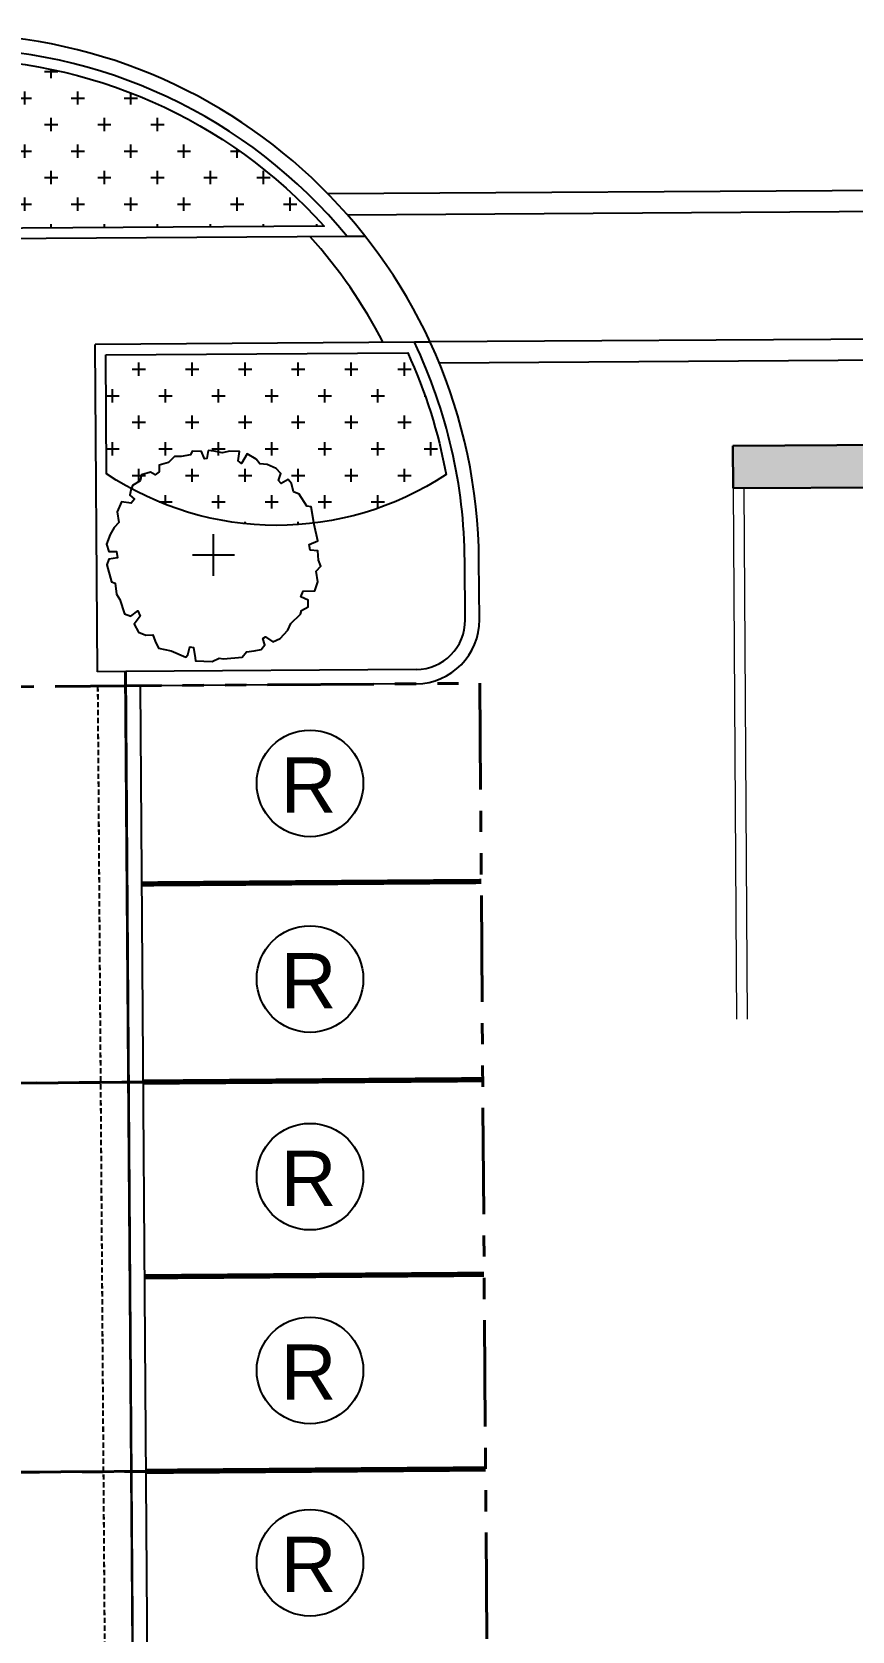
# Model space of a CAD drawing. Header units: feet. Extents: x 919634 to 928945, y 707022 to 708026.
# Drawn here: x 920787.7 to 920826.3, y 707408.5 to 707483.8 of the extents above; entities that cross this region are included whole.
import ezdxf
from ezdxf.enums import TextEntityAlignment as Align

# ---------------------------------------------------------------- set-up
doc = ezdxf.new("R2010")
doc.units = ezdxf.units.FT
doc.header["$LTSCALE"] = 20
doc.header["$MEASUREMENT"] = 0
doc.linetypes.add('Site Plan$0$HIDDEN2', pattern=[0.1875, 0.125, -0.0625])
doc.linetypes.add('Site Plan$0$PHANTOM2', pattern=[1.25, 0.625, -0.125, 0.125, -0.125, 0.125, -0.125])
for name, color, linetype in [('-u-site-xref', 7, 'Continuous'), ('LK-TREE-050M', 2, 'Continuous'), ('LK-TREE-TRNK', 32, 'Continuous'), ('LP-PATT-SHAR', 4, 'Continuous'), ('LP-SHAR-BRDR-CONT', 123, 'Continuous'), ('LP-TREE', 15, 'Continuous'), ('Site Plan$0$-u-site-parking_overhang', 252, 'Site Plan$0$HIDDEN2'), ('Site Plan$0$SP-PARKING DESIGNATION', 254, 'Continuous'), ('Site Plan$0$SP-PAVERS-BANDS', 251, 'Continuous'), ('x-Villa6-LP Block$0$LP-PATT-SHAR', 253, 'Continuous')]:
    doc.layers.add(name, color=color, linetype=linetype)
for name, color, linetype, lineweight in [('Site Plan$0$SP-CURB', 3, 'Continuous', 25), ('Site Plan$0$SP-LOT LINES', 252, 'Site Plan$0$PHANTOM2', 40), ('Site Plan$0$SP-PARKING-STRIPE', 252, 'Continuous', 25), ('Site Plan$0$SP-PAVEMENT MARKINGS', 252, 'Continuous', 30), ('Site Plan$0$SP-PAVEMENT MARKINGS-YELLOW', 252, 'Continuous', 18), ('Site Plan$0$SP-SIDEWALK', 2, 'Continuous', 25)]:
    doc.layers.add(name, color=color, linetype=linetype, lineweight=lineweight)
doc.layers.get('-u-site-xref').off()
doc.styles.add('Site Plan$0$ARIAL', font='arial.ttf')

# ---------------------------------------------------------------- blocks, each defined once
blk = doc.blocks.new('Site Plan')
at = {"layer": 'Site Plan$0$SP-PAVEMENT MARKINGS'}
h = blk.add_hatch(color=256, dxfattribs=at)
h.dxf.hatch_style = 1
edge = h.paths.add_edge_path()
edge.add_line((920820.706, 707464.354), (920820.72, 707462.354))
edge.add_line((920820.72, 707462.354), (920832.962, 707462.43))
edge.add_arc((920857.757, 707459.239), 25, 168.01035, 172.66629, ccw=False)
edge.add_line((920833.303, 707464.433), (920820.706, 707464.354))
at = {"layer": 'Site Plan$0$-u-site-parking_overhang', "ltscale": 0.1, "extrusion": (7.49369e-08, 5.42145e-10, 1), "elevation": 0.069}
for points in [[(920790.785, 707453.04), (920791.185, 707397.708)], [(920790.787, 707453.04), (920791.187, 707397.709)]]:
    blk.add_lwpolyline(points, dxfattribs=at)
at = {"layer": 'Site Plan$0$SP-CURB'}
for p, q in [((920803.393, 707474.215), (920802.537, 707474.209)), ((920806.443, 707469.235), (920805.705, 707469.23)), ((920808.095, 707456.166), (920808.075, 707458.932)), ((920808.764, 707456.171), (920808.744, 707458.937)), ((920805.781, 707453.819), (920792.11, 707453.72)), ((920792.11, 707453.72), (920792.517, 707397.381)), ((920805.786, 707453.149), (920792.785, 707453.055)), ((920792.785, 707453.055), (920793.183, 707398.056))]:
    blk.add_line(p, q, dxfattribs=at)
for radius in [2.33, 3]:
    blk.add_arc((920805.765, 707456.149), radius, 270.41451, 0.41451, dxfattribs=at)
for major_axis, start_param, end_param in [((24.999, 0.163), 0.000702, 1.570796), ((24.329, 0.159), 0.681681, 1.570796), ((24.329, 0.159), 0.000702, 0.438513)]:
    blk.add_ellipse((920783.745, 707458.756), major_axis=major_axis, ratio=1, start_param=start_param, end_param=end_param, dxfattribs=at)
at = {"layer": 'Site Plan$0$SP-LOT LINES', "ltscale": 0.4, "extrusion": (7.49369e-08, 5.42145e-10, 1)}
for p, q in [((920718.788, 707452.52, 0), (920808.786, 707453.171, 0)), ((920808.786, 707453.171, 0), (920809.609, 707339.507, 0)), ((920808.921, 707434.504, 0), (920718.923, 707433.853, 0)), ((920718.923, 707433.853, 0), (920808.921, 707434.504, 0)), ((920719.055, 707415.52, 0), (920809.054, 707416.172, 0)), ((920809.054, 707416.172, 0), (920719.055, 707415.52, 0))]:
    blk.add_line(p, q, dxfattribs=at)
at = {"layer": 'Site Plan$0$SP-PARKING DESIGNATION'}
for centre in [(920800.787, 707448.457), (920800.787, 707439.242), (920800.787, 707429.935), (920800.787, 707420.811), (920800.787, 707411.753)]:
    blk.add_circle(centre, 2.511, dxfattribs=at)
at = {"layer": 'Site Plan$0$SP-PARKING-STRIPE', "extrusion": (7.49369e-08, 5.42145e-10, 1), "const_width": 0.25, "elevation": 0.069}
for points in [[(920808.852, 707443.838), (920792.852, 707443.722)], [(920808.919, 707434.504), (920792.92, 707434.389)], [(920808.986, 707425.338), (920792.986, 707425.222)], [(920809.052, 707416.172), (920793.052, 707416.056)]]:
    blk.add_lwpolyline(points, dxfattribs=at)
at = {"layer": 'Site Plan$0$SP-PAVEMENT MARKINGS'}
for p, q in [((920820.706, 707464.354, 0), (920833.303, 707464.433, 0)), ((920820.706, 707464.354, 0), (920820.718, 707462.354, 0)), ((920820.72, 707462.354, 0), (920832.962, 707462.43, 0))]:
    blk.add_line(p, q, dxfattribs=at)
at = {"layer": 'Site Plan$0$SP-PAVEMENT MARKINGS-YELLOW'}
for p, q in [((920820.718, 707462.354, 0), (920820.874, 707437.354, 0)), ((920821.218, 707462.357, 0), (920821.374, 707437.357, 0))]:
    blk.add_line(p, q, dxfattribs=at)
at = {"layer": 'Site Plan$0$SP-PAVERS-BANDS'}
for p, q in [((920801.63, 707476.235, 0), (920839.622, 707476.472, 0)), ((920802.549, 707475.24, 0), (920838.718, 707475.467, 0)), ((920806.429, 707469.265), (920834.935, 707469.443)), ((920806.864, 707468.267, 0), (920834.512, 707468.44, 0))]:
    blk.add_line(p, q, dxfattribs=at)
at = {"layer": 'Site Plan$0$SP-SIDEWALK'}
for p, q in [((920802.537, 707474.209), (920767.085, 707473.977)), ((920805.705, 707469.23), (920790.665, 707469.131)), ((920790.777, 707453.71), (920790.665, 707469.131)), ((920792.11, 707453.72), (920790.777, 707453.71))]:
    blk.add_line(p, q, dxfattribs=at)
blk.add_ellipse((920783.745, 707458.756), major_axis=(23, 0.15), ratio=1, start_param=0.465808, end_param=0.72955, dxfattribs=at)
at = {"layer": 'Site Plan$0$SP-PARKING DESIGNATION', "style": 'Site Plan$0$ARIAL'}
for p in [(920800.719, 707447.078, 0), (920800.719, 707437.863, 0), (920800.719, 707428.556, 0), (920800.719, 707419.432, 0), (920800.719, 707410.374, 0)]:
    blk.add_text('R', height=2.6, dxfattribs=at).set_placement(p, align=Align.CENTER)
blk = doc.blocks.new('TREE-SIMP-125')
at = {"layer": 'LK-TREE-050M'}
blk.add_lwpolyline([(-0.0251, 0.4987), (-0.0316, 0.4615), (-0.0426, 0.4593), (-0.0579, 0.4943), (-0.1018, 0.4965), (-0.1105, 0.479), (-0.1543, 0.4702), (-0.1872, 0.4702), (-0.2157, 0.4418), (-0.2595, 0.4286), (-0.2595, 0.398), (-0.2792, 0.3826), (-0.3011, 0.3958), (-0.345, 0.3826), (-0.3515, 0.3542), (-0.3866, 0.3323), (-0.3954, 0.3104), (-0.3997, 0.2863), (-0.3778, 0.2666), (-0.3932, 0.2469), (-0.4392, 0.2534), (-0.4611, 0.2053), (-0.4523, 0.1549), (-0.4742, 0.1308), (-0.494, 0.098), (-0.5115, 0.052), (-0.5005, 0.017), (-0.4633, 0.017), (-0.4589, -0.0137), (-0.5005, -0.0203), (-0.5093, -0.0466), (-0.4874, -0.1276), (-0.4699, -0.1341), (-0.4633, -0.1867), (-0.4479, -0.213), (-0.426, -0.2809), (-0.3954, -0.2918), (-0.3625, -0.2677), (-0.3515, -0.2918), (-0.38, -0.3312), (-0.3581, -0.3685), (-0.3231, -0.3838), (-0.2902, -0.3816), (-0.2792, -0.4122), (-0.2639, -0.4451), (-0.2025, -0.4582), (-0.1324, -0.4889), (-0.1237, -0.4779), (-0.1127, -0.4385), (-0.0952, -0.4429), (-0.0886, -0.4911), (-0.0864, -0.5064), (-0.0075, -0.5086), (0.0275, -0.4933), (0.0472, -0.4955), (0.1371, -0.4889), (0.1568, -0.4626), (0.194, -0.4582), (0.2269, -0.4517), (0.2444, -0.4298), (0.2357, -0.3991), (0.2488, -0.3904), (0.2839, -0.4144), (0.3189, -0.3991), (0.354, -0.3597), (0.3693, -0.3268), (0.4153, -0.2831), (0.4197, -0.2655), (0.4526, -0.248), (0.4526, -0.2152), (0.4175, -0.1998), (0.4285, -0.1736), (0.4833, -0.1714), (0.4986, -0.1276), (0.4898, -0.0772), (0.5118, -0.0531), (0.5008, -0.0247), (0.4986, 0.0191), (0.4614, 0.0235), (0.457, 0.0498), (0.4986, 0.0673), (0.4811, 0.1461), (0.4657, 0.2294), (0.446, 0.2337), (0.4088, 0.2907), (0.3825, 0.3016), (0.3715, 0.341), (0.3562, 0.3607), (0.3233, 0.341), (0.3102, 0.3564), (0.3211, 0.3892), (0.2992, 0.4133), (0.2554, 0.433), (0.2203, 0.4352), (0.2028, 0.4571), (0.1612, 0.4834), (0.1327, 0.4374), (0.1174, 0.4505), (0.1239, 0.4943), (0.0779, 0.4965), (0.0407, 0.4878), (0.0034, 0.4965)], close=True, dxfattribs=at)
at = {"layer": 'LK-TREE-TRNK'}
for p, q in [((0, -0.1), (0, 0.1)), ((-0.1, 0), (0.1, 0))]:
    blk.add_line(p, q, dxfattribs=at)
blk = doc.blocks.new('x-Villa6-LP Block', base_point=(60.568, 154.949, 0))
at = {"layer": 'x-Villa6-LP Block$0$LP-PATT-SHAR', "elevation": 0}
blk.add_lwpolyline([(59.898, 148.62), (174.904, 148.62)], dxfattribs=at)

msp = doc.modelspace()

# ---------------------------------------------------------------- block references
at = {"layer": '-u-site-xref'}
msp.add_blockref('Site Plan', (0, 0), dxfattribs=at)

# ---------------------------------------------------------------- next in the draw order: hatches: boundary and pattern name
at = {"layer": 'LP-PATT-SHAR'}
h = msp.add_hatch(dxfattribs=at)
h.set_pattern_fill('CROSS', color=256, scale=5)
h.set_pattern_definition([(0, (920768.2893, 707474.4848), (1.25, 1.25), [0.625, -1.875]), (90, (920768.6018, 707474.1723), (-1.25, 1.25), [0.625, -1.875])])
edge = h.paths.add_edge_path()
edge.add_line((920776.995, 707482.542), (920783.589, 707482.585))
edge.add_arc((920783.745, 707458.756), 23.83, 42.00305, 90.37432, ccw=False)
edge.add_line((920801.453, 707474.702), (920768.289, 707474.485))
edge.add_line((920768.289, 707474.485), (920775.704, 707481.998))
edge.add_arc((920777.007, 707480.712), 1.83, 90.37432, 135.37527, ccw=False)
h = msp.add_hatch(dxfattribs=at)
h.set_pattern_fill('CROSS', color=256, scale=5)
h.set_pattern_definition([(0, (920791.1686, 707454.2135), (1.25, 1.25), [0.625, -1.875]), (90, (920791.481, 707453.901), (-1.25, 1.25), [0.625, -1.875])])
edge = h.paths.add_edge_path()
edge.add_line((920791.169, 707468.634), (920805.388, 707468.728))
edge.add_arc((920783.745, 707458.756), 23.83, 10.26837, 24.73758, ccw=False)
edge.add_arc((920799.226, 707475.055), 14.447, 236.29793, 303.47169, ccw=False)
edge.add_line((920791.209, 707463.036), (920791.169, 707468.634))

# ---------------------------------------------------------------- next in the draw order: linework, layer by layer
at = {"layer": 'LP-SHAR-BRDR-CONT'}
for points in [[(920776.995, 707482.542), (920783.589, 707482.585, -0.21425), (920801.453, 707474.702), (920768.289, 707474.485), (920775.704, 707481.998, -0.198917)], [(920791.169, 707468.634), (920805.388, 707468.728, -0.063218), (920807.193, 707463.004, -0.301793), (920791.209, 707463.036)]]:
    msp.add_lwpolyline(points, format="xyb", close=True, dxfattribs=at)

# ---------------------------------------------------------------- next in the draw order: block references
at = {"layer": '-u-site-xref', "rotation": 90.42714286982422}
msp.add_blockref('x-Villa6-LP Block', (920786.609, 707339.339), dxfattribs=at)
at = {"layer": 'LP-TREE', "xscale": 9.856521844232574, "yscale": 9.856521844232574, "zscale": 11.86833221055216}
msp.add_blockref('TREE-SIMP-125', (920796.246, 707459.215), dxfattribs=at)

doc.saveas('drawing.dxf')
